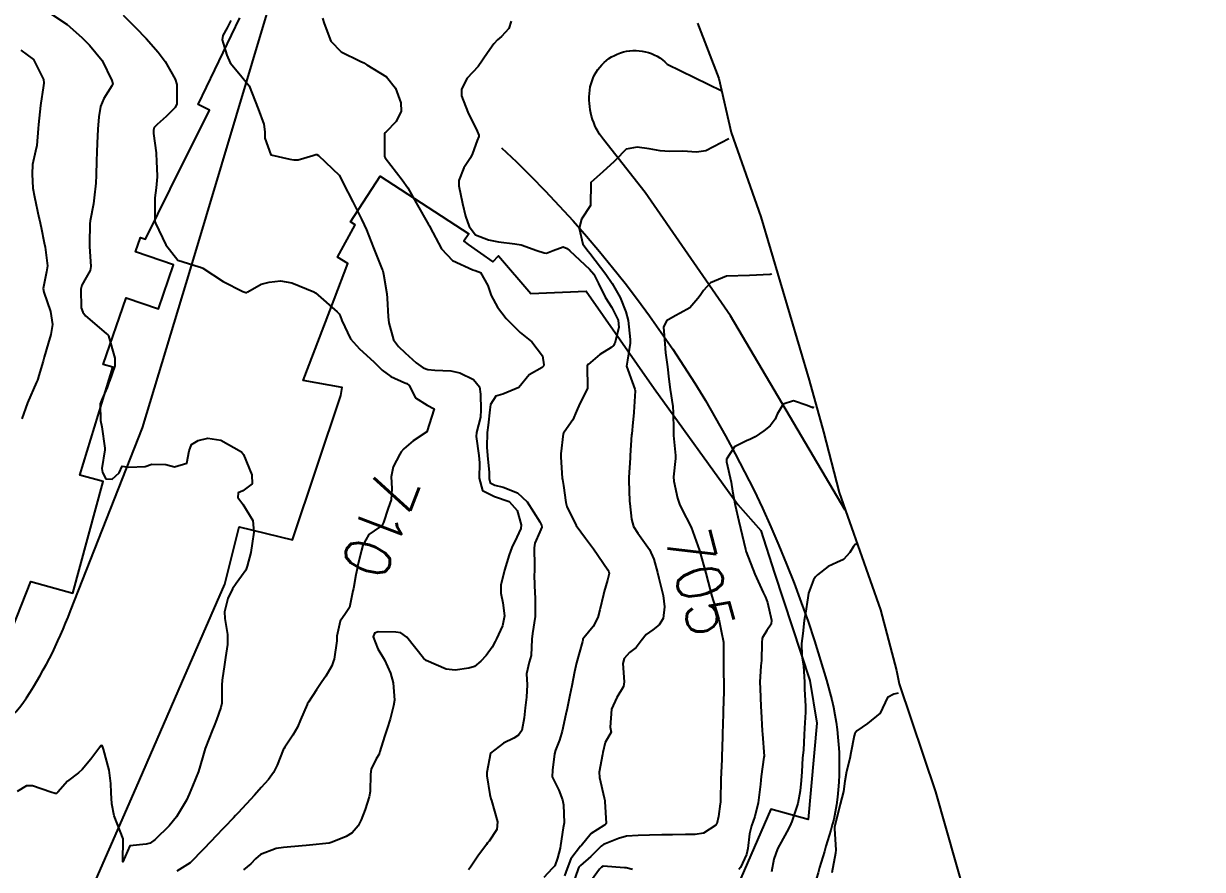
# Model space of a CAD drawing. Header units: metres. Extents: x 286371 to 293043, y 7462578 to 7466404.
# Drawn here: x 290186.3 to 290289.4, y 7464189 to 7464262.9 of the extents above; entities that cross this region are included whole.
import ezdxf
from ezdxf.enums import TextEntityAlignment as Align

# ---------------------------------------------------------------- set-up
doc = ezdxf.new("R2010")
doc.units = ezdxf.units.M
doc.header["$MEASUREMENT"] = 0
for name, color, linetype in [('Area', 45, 'Continuous'), ('Cotas', 45, 'Continuous'), ('Curvas de Nivel 1m', 11, 'Continuous'), ('Curvas de Nivel 5m', 15, 'Continuous'), ('Edificações', 30, 'Continuous'), ('Vias primárias', 230, 'Continuous')]:
    doc.layers.add(name, color=color, linetype=linetype)
doc.styles.add('Style-STANDARD', font='STANDARD.shx')

msp = doc.modelspace()

# ---------------------------------------------------------------- linework, layer by layer
at = {"layer": 'Area'}
msp.add_polyline3d([(290245.23, 7464262.99, 706.62), (290247.1, 7464258.15, 714.39), (290248.16, 7464253.43, 706.15), (290250.77, 7464246.07, 710.39), (290254.99, 7464231.78, 709.81), (290256.24, 7464227.26, 704.11), (290257.61, 7464221.96, 703.63), (290261.22, 7464211.71, 702.79), (290262.61, 7464206.39, 702.21), (290262.86, 7464205.24, 708.23), (290266.04, 7464195.8, 701.78), (290269.6, 7464183.3, 702.32), (290275.69, 7464163.3, 704.69), (290276.28, 7464161.06, 704.66), (290278.14, 7464154.91, 703.75), (290280.4, 7464148.42, 703.02), (290281.84, 7464141.4, 703.42), (290283.44, 7464136.07, 700.86), (290285.35, 7464126.51, 702.06), (290286.72, 7464116.84, 698.4), (290289.37, 7464099.06, 697.76)], dxfattribs=at)
at = {"layer": 'Curvas de Nivel 1m', "flags": 128}
for points, elevation in [([(290188.74, 7464263.78), (290190.11, 7464262.87), (290191.4, 7464261.73), (290192.08, 7464261.05), (290193.17, 7464259.71), (290194.04, 7464257.98), (290194.12, 7464257.69), (290194.1, 7464257.62), (290194.03, 7464257.51), (290193.33, 7464256.39), (290193.05, 7464255.71), (290192.89, 7464254.81), (290192.81, 7464253.71), (290192.75, 7464252.5), (290192.71, 7464251.71), (290192.69, 7464250.96), (290192.66, 7464249.71), (290192.63, 7464248.99), (290192.49, 7464247.72), (290192.41, 7464247.18), (290192.14, 7464245.72), (290192.11, 7464245.45), (290192.08, 7464243.72), (290192.08, 7464243.45), (290192.18, 7464241.72), (290192.13, 7464241.37), (290191.77, 7464240.75), (290191.4, 7464240.09), (290191.32, 7464239.73), (290191.36, 7464238.1), (290191.48, 7464237.73), (290191.72, 7464237.39), (290193.54, 7464235.86), (290193.69, 7464235.73), (290193.72, 7464235.69), (290193.75, 7464235.64), (290194.29, 7464233.69), (290194.3, 7464233.04), (290193.81, 7464231.69), (290193.76, 7464231.56), (290193.63, 7464231.13), (290193.17, 7464230.14), (290193, 7464229.7), (290193.03, 7464228.25), (290193.14, 7464227.7), (290193.42, 7464225.82), (290193.42, 7464225.7), (290193.16, 7464224.06), (290193.21, 7464223.7), (290193.51, 7464223.15), (290194.06, 7464223.13), (290194.66, 7464223.68), (290194.94, 7464224.25), (290195.52, 7464224.18), (290196.94, 7464224.23), (290197.53, 7464224.44), (290198.74, 7464224.4), (290199.52, 7464224.21), (290200.59, 7464224.53), (290200.8, 7464225.59), (290201, 7464226.14), (290201.56, 7464226.5), (290202.42, 7464226.7), (290203.56, 7464226.52), (290205.37, 7464225.52), (290205.54, 7464225.28), (290206.27, 7464223.5), (290206.29, 7464222.72), (290205.49, 7464222.1), (290205.08, 7464221.93), (290205.03, 7464221.52), (290205.47, 7464220.95), (290206.35, 7464219.5), (290206.44, 7464218.49), (290206.29, 7464217.5), (290206.18, 7464216.72), (290205.87, 7464215.51), (290205.73, 7464215.16), (290205.37, 7464214.65), (290204.89, 7464213.99), (290204.59, 7464213.53), (290204.17, 7464212.7), (290203.88, 7464211.54), (290203.91, 7464210.95), (290204.14, 7464209.53), (290204.14, 7464208.67), (290203.97, 7464207.53), (290203.87, 7464206.92), (290203.67, 7464205.54), (290203.64, 7464205.12), (290203.64, 7464203.54), (290203.57, 7464203.17), (290203.18, 7464202.09), (290202.97, 7464201.55), (290202.83, 7464201.21), (290202.18, 7464199.57), (290201.94, 7464198.76), (290201.6, 7464197.58), (290201.09, 7464196.28), (290200.8, 7464195.59), (290200.55, 7464195.07), (290199.68, 7464193.61), (290199.04, 7464192.83), (290197.81, 7464191.63), (290197.37, 7464191.29), (290197.02, 7464191.21), (290195.6, 7464191.08), (290194.99, 7464189.67), (290195.02, 7464191.67), (290194.24, 7464193.69), (290194.02, 7464194.74), (290193.96, 7464195.69), (290193.94, 7464196.53), (290193.8, 7464197.69), (290193.31, 7464199.53), (290193.25, 7464199.7), (290193.15, 7464199.84), (290193.04, 7464199.81), (290192.97, 7464199.71), (290192.19, 7464198.65), (290191.42, 7464197.73), (290191.11, 7464197.45), (290190.14, 7464196.71), (290189.3, 7464195.76), (290189.19, 7464195.65), (290189.08, 7464195.64), (290188.7, 7464195.77), (290187.09, 7464196.32), (290186.57, 7464196.32), (290185.75, 7464195.81)], 711), ([(290204.44, 7464263.21), (290204.11, 7464262.59), (290203.74, 7464261.9), (290203.68, 7464261.54), (290203.77, 7464261.23), (290204.07, 7464260.19), (290204.36, 7464259.53), (290205.14, 7464258.61), (290206.03, 7464257.5), (290206.81, 7464255.49), (290207.31, 7464254.15), (290207.4, 7464253.49), (290207.39, 7464252.92), (290207.93, 7464251.47), (290209.58, 7464251.1), (290209.93, 7464251.04), (290210.32, 7464251.05), (290211.59, 7464251.42), (290211.85, 7464251.5), (290211.94, 7464251.5), (290212.1, 7464251.41), (290213.91, 7464249.7), (290214.09, 7464249.38), (290214.26, 7464249.01), (290215.11, 7464247.37), (290215.85, 7464245.84), (290216.08, 7464245.35), (290216.28, 7464244.91), (290216.91, 7464243.34), (290217.67, 7464241.44), (290217.71, 7464241.33), (290217.78, 7464241.04), (290218.08, 7464239.32), (290218.11, 7464238.96), (290218.19, 7464237.32), (290218.24, 7464236.79), (290218.65, 7464235.31), (290219.1, 7464234.72), (290219.68, 7464234.17), (290220.63, 7464233.28), (290221.23, 7464232.85), (290221.66, 7464232.7), (290222.26, 7464232.65), (290223.65, 7464232.59), (290224.46, 7464232.41), (290225.64, 7464231.83), (290226.17, 7464231.2), (290226.26, 7464230.55), (290226.3, 7464229.19), (290226.25, 7464228.53), (290225.91, 7464227.2), (290225.89, 7464226.86), (290226.11, 7464225.2), (290226.16, 7464224.56), (290226.13, 7464223.2), (290226.42, 7464222.13), (290227.48, 7464221.62), (290228.75, 7464221.16), (290229.46, 7464220.38), (290229.82, 7464219.14), (290229.78, 7464218.8), (290229.43, 7464218.05), (290229, 7464217.15), (290228.76, 7464216.51), (290228.35, 7464215.17), (290228.04, 7464213.85), (290228.03, 7464213.17), (290228.2, 7464212.31), (290228.35, 7464211.17), (290228.18, 7464210.3), (290227.66, 7464209.18), (290227.54, 7464208.93), (290227.28, 7464208.45), (290226.76, 7464207.71), (290226.3, 7464207.2), (290225.72, 7464206.75), (290225.25, 7464206.6), (290224.05, 7464206.43), (290223.25, 7464206.5), (290221.52, 7464207.27), (290221.27, 7464207.48), (290219.82, 7464209.3), (290219.3, 7464209.69), (290218.85, 7464209.76), (290217.3, 7464209.77), (290216.99, 7464209.65), (290216.87, 7464209.34), (290217.28, 7464208.3), (290217.85, 7464207.33), (290218.39, 7464206.17), (290218.62, 7464205.31), (290218.73, 7464203.79), (290218.66, 7464203.31), (290218.35, 7464202.15), (290218.09, 7464201.32), (290217.85, 7464200.64), (290217.47, 7464199.33), (290217.39, 7464199.08), (290217.13, 7464198.69), (290216.69, 7464197.77), (290216.65, 7464197.34), (290216.6, 7464195.83), (290216.51, 7464195.34), (290216.18, 7464194.24), (290215.83, 7464193.35), (290215.57, 7464192.83), (290215.04, 7464192.2), (290214.52, 7464191.88), (290213.29, 7464191.39), (290213.1, 7464191.32), (290213.02, 7464191.3), (290211.31, 7464191.13), (290211.02, 7464191.11), (290210.66, 7464191.08), (290209.02, 7464190.93), (290208.39, 7464190.84), (290207.01, 7464190.31), (290206.58, 7464189.92), (290206.19, 7464189.51), (290205.54, 7464188.96)], 709), ([(290212.44, 7464263.41), (290212.58, 7464262.95), (290213.18, 7464261.4), (290214.08, 7464260.48), (290215.75, 7464259.67), (290216.06, 7464259.51), (290216.33, 7464259.35), (290218.04, 7464258.28), (290218.82, 7464257.31), (290219.29, 7464256.02), (290219.31, 7464255.3), (290218.89, 7464254.4), (290217.97, 7464253.45), (290217.9, 7464253.39), (290217.87, 7464253.33), (290217.86, 7464251.41), (290217.87, 7464251.33), (290217.93, 7464251.21), (290219.41, 7464249.3), (290219.89, 7464248.58), (290220.64, 7464247.28), (290221.72, 7464245.39), (290221.79, 7464245.27), (290221.84, 7464245.17), (290222.86, 7464243.25), (290223.8, 7464242.24), (290225.58, 7464241.42), (290225.79, 7464241.36), (290226.27, 7464241.2), (290226.91, 7464240.05), (290227.19, 7464239.18), (290227.74, 7464238.17), (290228.49, 7464237.16), (290229.71, 7464235.95), (290230.75, 7464235.13), (290231.67, 7464233.91), (290231.8, 7464233.11), (290231.77, 7464233), (290231.65, 7464232.88), (290230.52, 7464232.25), (290229.62, 7464231.14), (290228.22, 7464230.56), (290227.61, 7464230.38), (290227.12, 7464229.66), (290227.06, 7464229.18), (290226.93, 7464227.83), (290226.84, 7464227.19), (290226.8, 7464225.93), (290226.87, 7464225.18), (290227, 7464223.7), (290227, 7464223.18), (290227.11, 7464222.79), (290227.5, 7464222.6), (290228.24, 7464222.42), (290229.49, 7464221.92), (290230.35, 7464221.13), (290231.45, 7464219.38), (290231.59, 7464219.11), (290231.62, 7464218.94), (290231.44, 7464218.53), (290231.02, 7464217.52), (290230.94, 7464217.12), (290230.99, 7464215.52), (290230.98, 7464215.12), (290230.96, 7464214.7), (290231.02, 7464213.12), (290231.04, 7464212.81), (290231.03, 7464211.13), (290230.79, 7464209.64), (290230.73, 7464209.13), (290230.69, 7464207.72), (290230.52, 7464207.14), (290230.28, 7464206.11), (290230.34, 7464205.14), (290230.29, 7464204.06), (290230.16, 7464203.14), (290230.07, 7464202.26), (290229.86, 7464201.14), (290229.59, 7464200.73), (290229.16, 7464200.47), (290228.28, 7464200.04), (290227.14, 7464199.18), (290226.81, 7464197.49), (290226.8, 7464197.19), (290227.08, 7464195.55), (290227.17, 7464195.18), (290227.21, 7464195.04), (290227.73, 7464193.17), (290227.69, 7464192.51), (290227.02, 7464191.49), (290226.88, 7464191.33), (290226.77, 7464191.19), (290226.03, 7464190.16), (290225.37, 7464189.21), (290225.22, 7464188.98)], 708), ([(290228.93, 7464263.16), (290228.74, 7464262.53), (290228.09, 7464261.81), (290227.74, 7464261.53), (290227.43, 7464261.18), (290226.87, 7464260.39), (290226.05, 7464259.2), (290225.08, 7464258.18), (290224.59, 7464257.23), (290224.6, 7464256.64), (290225.14, 7464255.22), (290225.97, 7464253.54), (290226.11, 7464253.2), (290226.1, 7464253.07), (290225.96, 7464252.74), (290225.57, 7464251.58), (290225.37, 7464251.21), (290224.8, 7464250.35), (290224.36, 7464249.23), (290224.36, 7464248.77), (290224.68, 7464247.22), (290224.95, 7464246.12), (290225.27, 7464245.21), (290225.83, 7464244.49), (290226.97, 7464244.05), (290227.82, 7464243.88), (290229.27, 7464243.71), (290229.82, 7464243.61), (290231.19, 7464243.12), (290231.81, 7464242.9), (290232.04, 7464242.88), (290232.62, 7464243.1), (290233.48, 7464243.42), (290233.82, 7464243.3), (290234.08, 7464243.08), (290235.79, 7464241.49), (290236.15, 7464241.05), (290236.58, 7464240.23), (290237.15, 7464239.03), (290237.73, 7464238.13), (290238.28, 7464237.02), (290238.34, 7464236.38), (290237.99, 7464235.02), (290237.89, 7464234.81), (290237.68, 7464234.62), (290236.69, 7464234.02), (290235.66, 7464233.16), (290235.6, 7464233.11), (290235.58, 7464233.06), (290235.62, 7464231.05), (290234.93, 7464229.74), (290234.65, 7464229.07), (290234.34, 7464228.31), (290233.57, 7464227.22), (290233.51, 7464227.14), (290233.49, 7464227.09), (290233.29, 7464225.34), (290233.27, 7464225.09), (290233.41, 7464223.18), (290233.42, 7464223.09), (290233.5, 7464222.56), (290233.71, 7464221.08), (290233.81, 7464220.74), (290234.63, 7464219.07), (290235.43, 7464217.98), (290236.14, 7464217.04), (290237.39, 7464215.21), (290237.49, 7464215.02), (290237.51, 7464214.89), (290237.37, 7464214.28), (290237.08, 7464213.3), (290237.01, 7464213.03), (290236.68, 7464211.69), (290236.51, 7464211.04), (290236.11, 7464210.25), (290235.3, 7464209.26), (290235.2, 7464209.15), (290235.19, 7464209.06), (290235.18, 7464208.94), (290234.65, 7464207.07), (290234.47, 7464206.29), (290234.23, 7464205.07), (290234.06, 7464204.24), (290233.82, 7464203.09), (290233.71, 7464202.58), (290233.41, 7464201.09), (290233.35, 7464200.9), (290233.15, 7464200.3), (290232.82, 7464199.42), (290232.73, 7464199.1), (290232.54, 7464197.68), (290232.52, 7464197.1), (290233.09, 7464195.94), (290233.42, 7464195.09), (290233.51, 7464194.64), (290233.57, 7464193.09), (290233.49, 7464192.63), (290233.26, 7464191.09), (290233.22, 7464190.88), (290233, 7464189.99), (290232.76, 7464189.33), (290232.53, 7464189.1), (290231.79, 7464188.29)], 707), ([(290186.08, 7464260.64), (290187.19, 7464259.8), (290188.04, 7464258.06), (290188.08, 7464257.78), (290188.08, 7464257.74), (290188.03, 7464257.34), (290187.81, 7464255.98), (290187.79, 7464255.79), (290187.62, 7464254.14), (290187.6, 7464253.79), (290187.46, 7464252.28), (290187.36, 7464251.79), (290187.09, 7464250.63), (290187.05, 7464249.8), (290187.13, 7464248.56), (290187.26, 7464247.79), (290187.65, 7464245.99), (290187.7, 7464245.79), (290187.84, 7464245.11), (290188.12, 7464243.78), (290188.19, 7464243.39), (290188.39, 7464241.78), (290188.31, 7464241.24), (290188.02, 7464239.78), (290188.07, 7464239.46), (290188.67, 7464237.77), (290188.83, 7464236.64), (290188.69, 7464235.77), (290188.46, 7464234.99), (290188.11, 7464233.78), (290188.01, 7464233.43), (290187.64, 7464232.18), (290187.55, 7464231.87), (290187.52, 7464231.79), (290187.43, 7464231.59), (290186.65, 7464229.8), (290186.17, 7464228.4)], 712), ([(290247.96, 7464252.86), (290245.95, 7464251.82), (290245.15, 7464251.7), (290243.95, 7464251.79), (290242.78, 7464251.78), (290241.95, 7464251.83), (290240.99, 7464252.01), (290239.95, 7464252.14), (290238.98, 7464251.98), (290238.05, 7464251.02), (290238, 7464250.95), (290237.93, 7464250.88), (290236.96, 7464250), (290235.9, 7464249.05), (290235.87, 7464247.05), (290235.08, 7464245.84), (290234.87, 7464245.07), (290235.2, 7464243.68), (290235.67, 7464243.06), (290235.81, 7464242.89), (290237.22, 7464241.03), (290237.77, 7464240.24), (290238.48, 7464239.01), (290238.97, 7464237.76), (290239.17, 7464237), (290239.35, 7464235.34), (290239.34, 7464235), (290239.12, 7464233.54), (290239.02, 7464233), (290239.63, 7464231.31), (290239.76, 7464230.99), (290239.78, 7464230.84), (290239.66, 7464228.99), (290239.66, 7464228.93), (290239.58, 7464228.09), (290239.48, 7464227.08), (290239.47, 7464227), (290239.34, 7464225.19), (290239.33, 7464225), (290239.23, 7464223.28), (290239.22, 7464223), (290239.28, 7464221.19), (290239.3, 7464221), (290239.45, 7464219.63), (290239.64, 7464218.99), (290240.02, 7464218.4), (290241.04, 7464216.97), (290241.4, 7464216.14), (290241.72, 7464214.96), (290241.85, 7464214.48), (290242.22, 7464212.95), (290242.34, 7464211.95), (290242.22, 7464210.95), (290241.89, 7464210.38), (290241.31, 7464209.94), (290240.75, 7464209.53), (290240.3, 7464208.98), (290239.86, 7464208.41), (290239.28, 7464207.96), (290238.82, 7464207.45), (290238.7, 7464207), (290238.83, 7464205.4), (290238.76, 7464205), (290238.18, 7464204.04), (290237.71, 7464203.02), (290237.59, 7464201.44), (290237.69, 7464201.02), (290237.15, 7464200.09), (290236.94, 7464199.23), (290236.91, 7464199.04), (290236.64, 7464197.51), (290236.65, 7464197.04), (290237.08, 7464195.27), (290237.13, 7464195.03), (290237.14, 7464194.96), (290237.25, 7464193.03), (290237.16, 7464192.92), (290237.04, 7464192.86), (290235.93, 7464192.15), (290235.05, 7464191.06), (290235.03, 7464191.05), (290235.01, 7464191.03), (290234.14, 7464189.93), (290233.82, 7464189.08), (290233.61, 7464188.45)], 706), ([(290255.36, 7464229.48), (290255.3, 7464229.37), (290254.82, 7464229.55), (290253.61, 7464229.96), (290252.72, 7464229.69), (290252.19, 7464228.81), (290252.02, 7464228.38), (290251.58, 7464227.78), (290251.04, 7464227.35), (290250.28, 7464226.83), (290249.81, 7464226.59), (290249.56, 7464226.5), (290248.47, 7464225.94), (290247.76, 7464224.87), (290247.77, 7464224.63), (290248.16, 7464222.86), (290248.3, 7464222.06), (290248.52, 7464220.86), (290248.85, 7464219.46), (290248.99, 7464218.85), (290249.42, 7464217.01), (290249.46, 7464216.84), (290249.48, 7464216.77), (290250.23, 7464214.83), (290250.96, 7464213.21), (290251.16, 7464212.82), (290251.34, 7464212.34), (290251.69, 7464210.81), (290251.66, 7464210.46), (290251.3, 7464209.89), (290250.88, 7464209.23), (290250.84, 7464208.82), (290250.81, 7464207.27), (290250.77, 7464206.82), (290250.69, 7464205.37), (290250.7, 7464204.82), (290250.76, 7464203.26), (290250.79, 7464202.82), (290250.88, 7464201.11), (290250.9, 7464200.82), (290251.05, 7464198.9), (290251.04, 7464198.82), (290250.79, 7464197.13), (290250.76, 7464196.82), (290250.74, 7464196.46), (290250.52, 7464194.82), (290250.24, 7464193.64), (290249.96, 7464192.83), (290249.76, 7464192.11), (290249.62, 7464190.84), (290249.52, 7464190.32), (290248.99, 7464189.18), (290248.83, 7464189)], 704), ([(290259.17, 7464217.41), (290259.05, 7464217.44), (290258.87, 7464217.25), (290258.53, 7464216.71), (290258, 7464216.11), (290257.4, 7464215.83), (290256.64, 7464215.48), (290255.71, 7464214.75), (290255.54, 7464214.58), (290255.37, 7464214.32), (290254.94, 7464213.17), (290254.88, 7464212.76), (290254.67, 7464211.42), (290254.56, 7464210.77), (290254.43, 7464209.63), (290254.31, 7464208.77), (290254.36, 7464207.68), (290254.5, 7464206.77), (290254.58, 7464205.42), (290254.59, 7464204.76), (290254.68, 7464203.29), (290254.67, 7464202.76), (290254.59, 7464201.35), (290254.56, 7464200.76), (290254.48, 7464199.43), (290254.42, 7464198.77), (290254.34, 7464197.54), (290254.29, 7464196.77), (290254.21, 7464195.89), (290254, 7464194.77), (290253.48, 7464193.21), (290253.29, 7464192.78), (290253.04, 7464192.3), (290252.23, 7464190.8), (290251.9, 7464189.91), (290251.69, 7464188.8)], 703), ([(290262.77, 7464204.43), (290262.64, 7464204.38), (290262.38, 7464204.33), (290261.84, 7464204.03), (290261.19, 7464202.66), (290260.1, 7464201.76), (290259.17, 7464201.13), (290258.98, 7464200.89), (290258.91, 7464200.7), (290258.64, 7464199.2), (290258.53, 7464198.7), (290258.25, 7464197.58), (290258.11, 7464196.71), (290257.98, 7464195.82), (290257.7, 7464194.71), (290257.57, 7464194.22), (290257.2, 7464192.72), (290257.19, 7464192.57), (290257.31, 7464190.72), (290257.3, 7464190.43), (290256.98, 7464188.72)], 702), ([(290239.53, 7464189), (290238.99, 7464189.14), (290238.84, 7464189.16), (290236.99, 7464189.28), (290236.82, 7464189.2), (290236.66, 7464189.04), (290235.96, 7464188.06)], 704)]:
    msp.add_lwpolyline(points, dxfattribs=dict(at, elevation=elevation))
at = {"layer": 'Curvas de Nivel 5m', "flags": 128}
for points, elevation in [([(290195.03, 7464263.68), (290196.11, 7464262.61), (290197.03, 7464261.65), (290198.08, 7464260.46), (290198.69, 7464259.63), (290199.55, 7464258.1), (290199.7, 7464257.61), (290199.7, 7464255.92), (290199.56, 7464255.61), (290198.78, 7464254.83), (290197.98, 7464254.12), (290197.74, 7464253.87), (290197.66, 7464253.64), (290197.67, 7464253.34), (290197.89, 7464251.64), (290197.9, 7464251.59), (290197.93, 7464250.9), (290198, 7464249.63), (290198, 7464249.54), (290197.89, 7464248.59), (290197.78, 7464247.73), (290197.78, 7464247.64), (290197.79, 7464245.69), (290197.8, 7464245.64), (290197.84, 7464245.5), (290198.76, 7464243.62), (290199.79, 7464242.27), (290201.67, 7464241.69), (290201.79, 7464241.67), (290201.99, 7464241.57), (290203.77, 7464240.39), (290205.47, 7464239.52), (290205.75, 7464239.45), (290205.82, 7464239.45), (290205.93, 7464239.51), (290207.09, 7464240.17), (290207.77, 7464240.35), (290208.78, 7464240.46), (290209.77, 7464240.28), (290211.68, 7464239.51), (290211.75, 7464239.47), (290211.78, 7464239.45), (290211.82, 7464239.42), (290213.73, 7464237.74), (290213.9, 7464237.57), (290213.99, 7464237.39), (290214.12, 7464236.98), (290214.9, 7464235.38), (290215.68, 7464234.51), (290216.29, 7464233.97), (290216.96, 7464233.35), (290217.65, 7464232.66), (290218.41, 7464232.09), (290219.64, 7464231.55), (290219.81, 7464231.48), (290220.03, 7464231.3), (290220.57, 7464230.23), (290221.6, 7464229.59), (290222.2, 7464229.26), (290221.56, 7464227.27), (290220.37, 7464226.47), (290219.54, 7464225.78), (290219.33, 7464225.52), (290219.2, 7464225.31), (290218.63, 7464224.2), (290218.44, 7464223.32), (290218.51, 7464222.3), (290218.44, 7464221.32), (290218.19, 7464220.6), (290217.77, 7464219.33), (290217.66, 7464219.11), (290217.44, 7464218.94), (290216.48, 7464218.3), (290215.97, 7464217.36), (290215.84, 7464216.92), (290215.48, 7464215.36), (290215.47, 7464215.28), (290215.37, 7464214.76), (290215.15, 7464213.57), (290215.11, 7464213.37), (290214.79, 7464211.91), (290214.46, 7464211.38), (290213.99, 7464210.71), (290213.7, 7464209.39), (290213.7, 7464208.98), (290213.47, 7464207.39), (290213.42, 7464207.23), (290213.26, 7464206.82), (290212.73, 7464205.91), (290212.4, 7464205.41), (290211.93, 7464204.7), (290211.21, 7464203.63), (290211.13, 7464203.5), (290211.09, 7464203.43), (290210.53, 7464202.09), (290210.26, 7464201.44), (290209.86, 7464200.75), (290209.15, 7464199.7), (290209.05, 7464199.55), (290209.01, 7464199.46), (290208.48, 7464198.11), (290208.17, 7464197.47), (290207.71, 7464196.87), (290207.09, 7464196.18), (290206.49, 7464195.5), (290205.06, 7464193.95), (290204.85, 7464193.73), (290204.66, 7464193.53), (290203.87, 7464192.71), (290203.03, 7464191.82), (290202.79, 7464191.56), (290201.93, 7464190.65), (290201, 7464189.69), (290200.94, 7464189.64), (290200.88, 7464189.59), (290199.72, 7464188.86)], 710), ([(290251.69, 7464241.06), (290251.66, 7464241.04), (290251.57, 7464241.01), (290249.78, 7464240.94), (290247.77, 7464240.87), (290246.36, 7464240.3), (290245.75, 7464239.63), (290245.47, 7464239.18), (290245.27, 7464238.91), (290244.56, 7464238.09), (290243.72, 7464237.63), (290243.26, 7464237.41), (290242.53, 7464236.95), (290242.26, 7464236.4), (290242.36, 7464234.95), (290242.44, 7464234.18), (290242.6, 7464232.95), (290242.72, 7464231.87), (290242.85, 7464230.95), (290243.07, 7464229.48), (290243.1, 7464228.94), (290243.12, 7464227.39), (290243.14, 7464226.94), (290243.3, 7464225.18), (290243.29, 7464224.94), (290243.13, 7464223.32), (290243.16, 7464222.94), (290243.48, 7464221.46), (290243.65, 7464220.93), (290243.84, 7464220.55), (290244.67, 7464218.92), (290245.41, 7464216.9), (290245.95, 7464214.9), (290246.15, 7464214.12), (290246.49, 7464212.89), (290247.01, 7464211.2), (290247.09, 7464210.88), (290247.3, 7464209.86), (290247.51, 7464208.87), (290247.5, 7464208.65), (290247.5, 7464206.87), (290247.51, 7464206.61), (290247.53, 7464204.87), (290247.52, 7464204.57), (290247.47, 7464202.87), (290247.46, 7464202.6), (290247.42, 7464200.87), (290247.42, 7464200.61), (290247.35, 7464198.87), (290247.34, 7464198.66), (290247.28, 7464196.87), (290247.25, 7464195.05), (290247.23, 7464194.87), (290247.21, 7464194.73), (290247.06, 7464193.62), (290246.93, 7464193), (290246.84, 7464192.88), (290245.75, 7464192.18), (290245.03, 7464192.05), (290244.17, 7464192.06), (290243.03, 7464192.03), (290242.1, 7464192.02), (290241.03, 7464192), (290240.05, 7464191.97), (290239.03, 7464191.91), (290238.33, 7464191.7), (290237.02, 7464191.2), (290236.91, 7464191.14), (290236.81, 7464191.04), (290235.9, 7464190.15), (290234.99, 7464189.35), (290234.86, 7464189.2), (290234.8, 7464189.07), (290234.32, 7464187.72)], 705)]:
    msp.add_lwpolyline(points, dxfattribs=dict(at, elevation=elevation))
at = {"layer": 'Edificações'}
for points in [[(290184.09, 7464207.01), (290186.94, 7464214.17), (290190.62, 7464213.17), (290193.27, 7464222.93), (290191.24, 7464223.48), (290194.12, 7464232.9), (290193.28, 7464233.16), (290195.29, 7464238.97), (290198.1, 7464238), (290199.43, 7464241.85), (290196.09, 7464243), (290196.53, 7464244.26), (290196.96, 7464244.11), (290199.13, 7464248.48), (290202.56, 7464255.39), (290201.57, 7464255.88), (290205.21, 7464263.45)], [(290191.43, 7464185.37), (290196.14, 7464196.13), (290200.13, 7464205.26), (290203.91, 7464213.93), (290205.17, 7464218.97), (290209.81, 7464217.81), (290214.05, 7464230.43), (290214.17, 7464231.13), (290210.75, 7464231.74), (290213.45, 7464238.84), (290213.45, 7464238.84), (290214.65, 7464241.98), (290213.75, 7464242.52), (290215.3, 7464245.35), (290214.9, 7464245.61), (290217.49, 7464249.6), (290225.25, 7464244.56), (290224.8, 7464243.92), (290225.17, 7464243.65), (290227.33, 7464242.11), (290227.82, 7464242.65), (290230.65, 7464239.36), (290235.5, 7464239.57), (290241.43, 7464231.06), (290248.75, 7464220.9), (290250.75, 7464218.65), (290251.97, 7464214.91), (290255.04, 7464205.51), (290255.67, 7464201.79), (290254.9, 7464193.36), (290251.63, 7464194.29), (290248.15, 7464186.22)]]:
    msp.add_lwpolyline(points, dxfattribs=at)
at = {"layer": 'Vias primárias'}
for points in [[(290196.72, 7464227.6), (290200.91, 7464241.49), (290207.67, 7464264.07, 0.305993), (290205.02, 7464271.45), (290202.45, 7464272.78), (290199.91, 7464274.03), (290194.98, 7464276.47), (290139.52, 7464303.72), (290094.56, 7464325.29, 0.478097), (290085.05, 7464323.59), (290069.16, 7464293.39, 0.13873), (290066.86, 7464282.55), (290072.54, 7464258.74, 0.168816), (290077.86, 7464250.43), (290088.42, 7464245.41), (290098.81, 7464239.8), (290117.54, 7464230.41), (290139.96, 7464219.6), (290155.19, 7464211.85), (290169.55, 7464205.2, 0.027081), (290179.43, 7464201.26, 0.336232), (290186.25, 7464203.55, 0.061318), (290190.4, 7464211.6), (290196.72, 7464227.6)], [(290228.1, 7464252.1, -0.140133), (290256.97, 7464203.83, 0.520498)], [(290256.97, 7464203.83, -0.107091), (290257.15, 7464193.36, 1.777204)], [(290257.15, 7464193.36, 0.002464), (290254.95, 7464185.92, -6.959551)]]:
    msp.add_lwpolyline(points, format="xyb", dxfattribs=at)
at = {"layer": 'Vias primárias', "elevation": 703.51}
msp.add_lwpolyline([(290258.15, 7464220.42), (290248.1, 7464237.39), (290240.64, 7464248.17), (290237, 7464252.81, -0.200768), (290235.81, 7464257.13, -0.625908), (290242.58, 7464259.41), (290247.34, 7464257.07)], format="xyb", dxfattribs=at)

# ---------------------------------------------------------------- texts
at = {"layer": 'Cotas', "style": 'Style-STANDARD'}
for s, rotation, p in [('710', 249.3033, (290217.52, 7464219.17, 710)), ('705', 284.9684, (290245.46, 7464214.1, 705))]:
    msp.add_text(s, height=4, rotation=rotation, dxfattribs=at).set_placement(p, align=Align.MIDDLE_CENTER)

doc.saveas('drawing.dxf')
